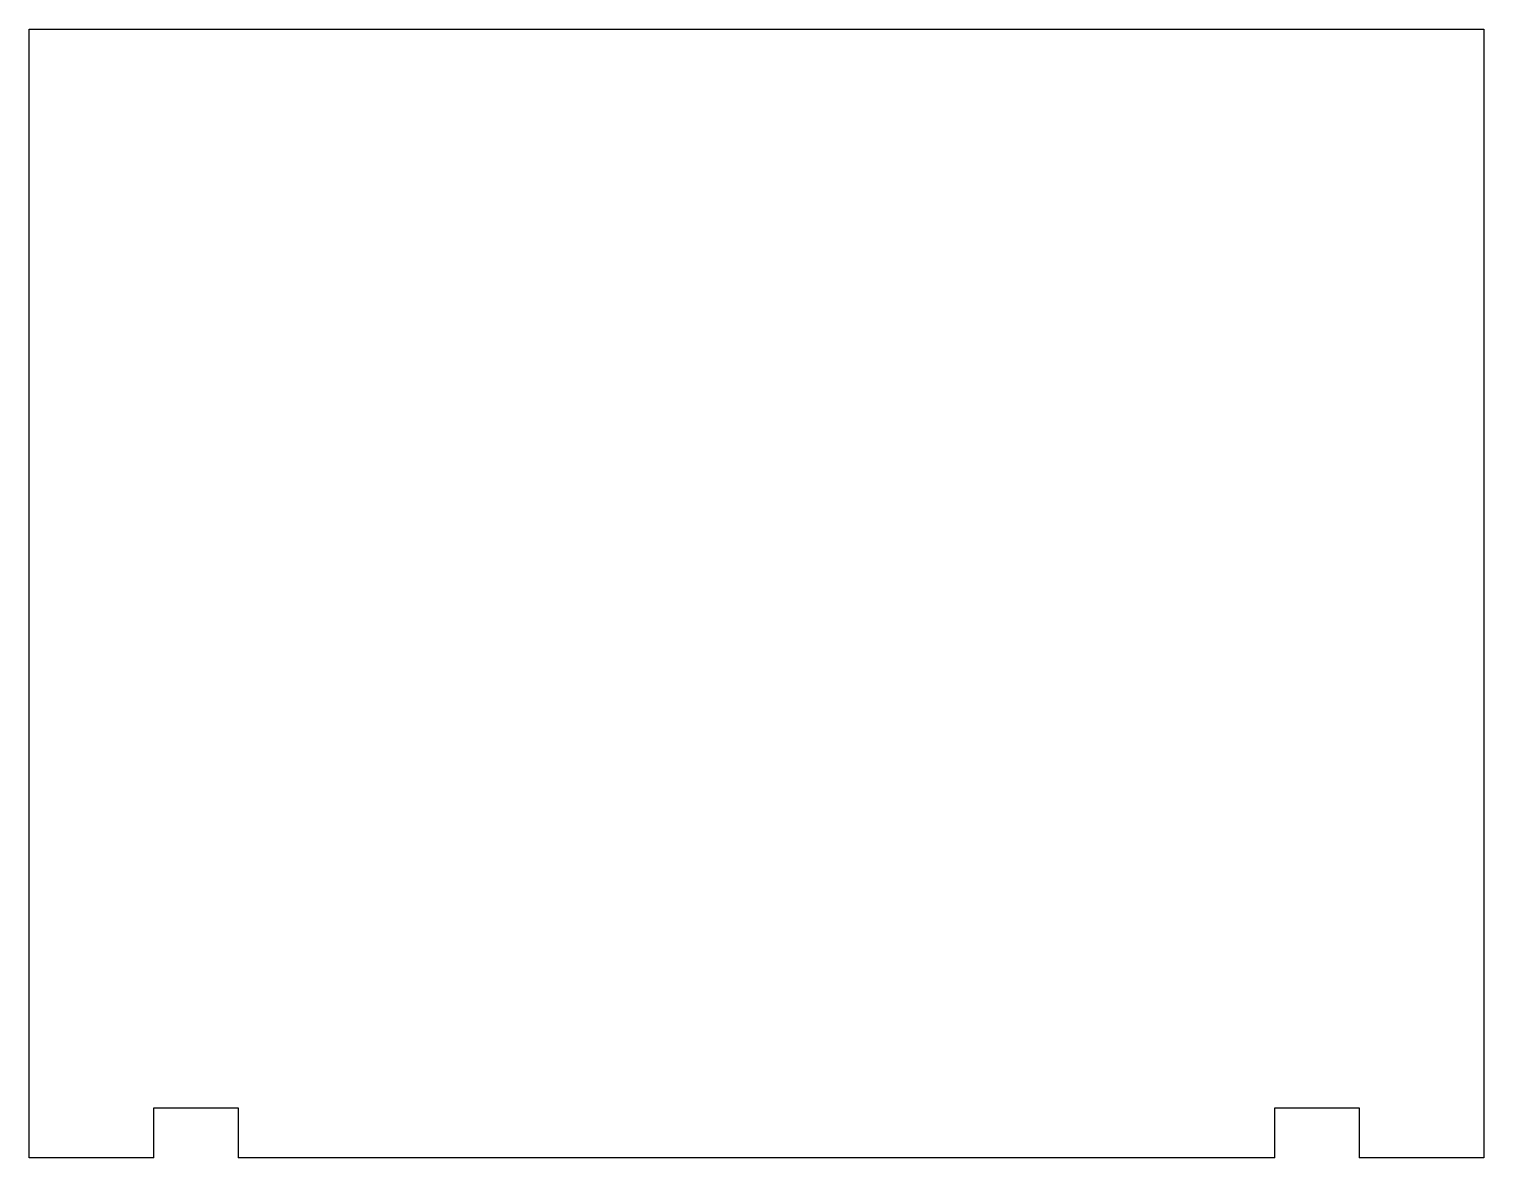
# Model space of a CAD drawing. Extents: x 0 to 379, y -294 to 0.
import ezdxf

# ---------------------------------------------------------------- set-up
doc = ezdxf.new("R2010")
doc.units = 0
doc.layers.add('Shape2DView001', color=7, linetype='CONTINUOUS')

msp = doc.modelspace()

# ---------------------------------------------------------------- linework, layer by layer
at = {"layer": 'Shape2DView001'}
for p, q in [((0, -294), (0, 0)), ((0, 0), (379, 0)), ((379, 0), (379, -294)), ((32.5, -281), (54.5, -281)), ((32.5, -294), (32.5, -281)), ((54.5, -281), (54.5, -294)), ((324.5, -281), (346.5, -281)), ((324.5, -294), (324.5, -281)), ((346.5, -281), (346.5, -294)), ((32.5, -294), (0, -294)), ((324.5, -294), (54.5, -294)), ((379, -294), (346.5, -294))]:
    msp.add_line(p, q, dxfattribs=at)

doc.saveas('drawing.dxf')
